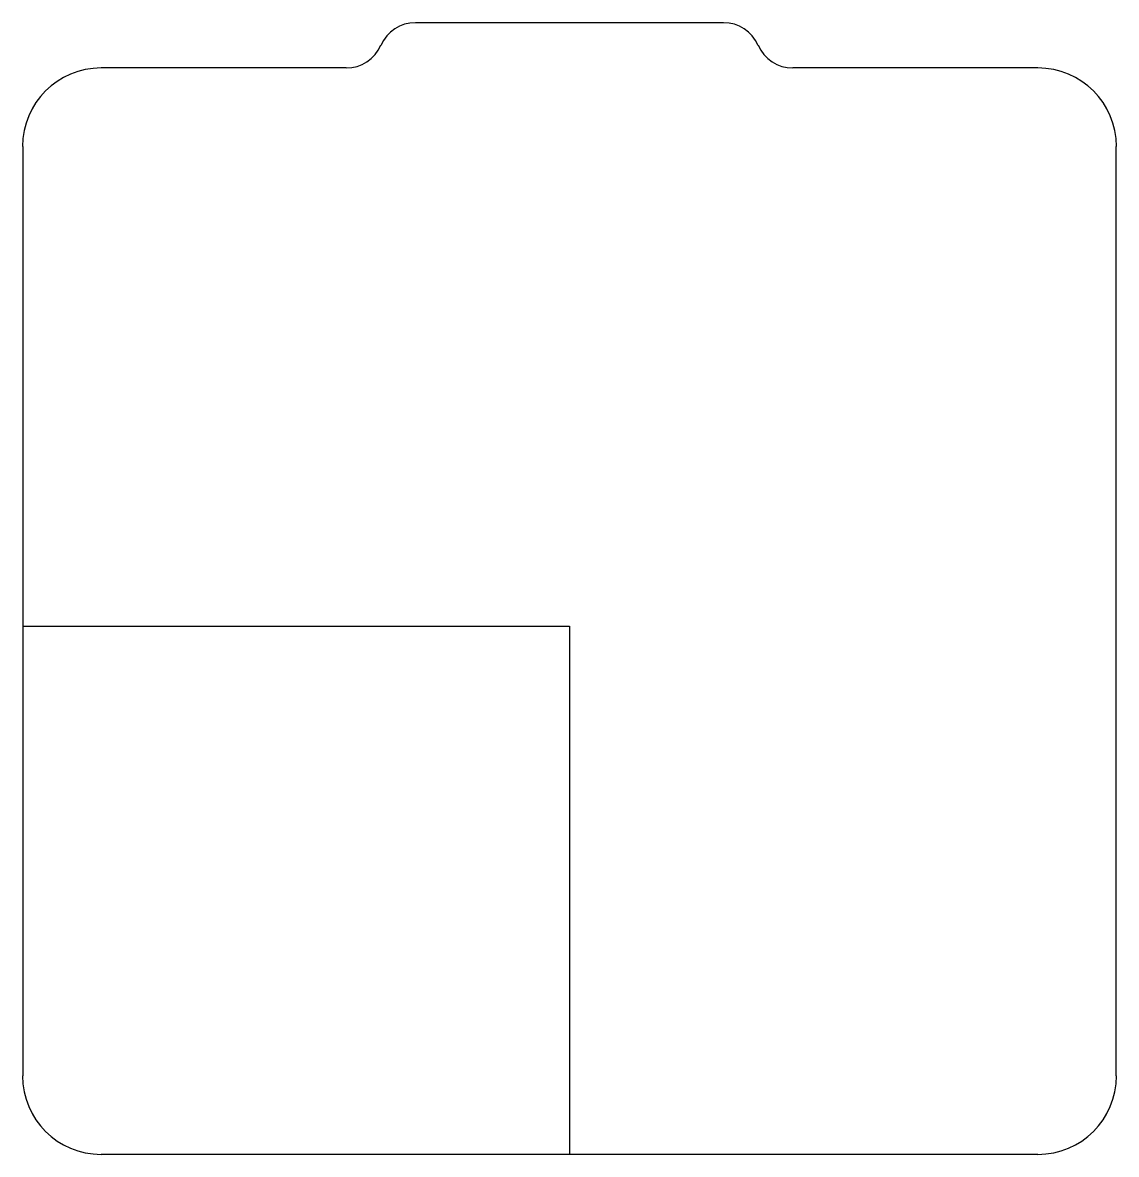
# Model space of a CAD drawing. Header units: millimetres. Extents: x -7.2 to 7.2, y -7 to 8.
import ezdxf

# ---------------------------------------------------------------- set-up
doc = ezdxf.new("R2010")
doc.units = ezdxf.units.MM
doc.linetypes.add('CENTERX2', pattern=[20.32, 12.7, -2.54, 2.54, -2.54])

msp = doc.modelspace()

# ---------------------------------------------------------------- linework, layer by layer
at = {"color": 7, "linetype": 'Continuous'}
for p, q in [((2.038, 7.987), (-2.038, 7.987)), ((-2.954, 7.388), (-6.2, 7.388)), ((6.2, 7.388), (2.954, 7.388)), ((-7.237, 6.35), (-7.237, -5.95)), ((7.237, -5.95), (7.237, 6.35)), ((-6.2, -6.987), (6.2, -6.987))]:
    msp.add_line(p, q, dxfattribs=at)
at = {"color": 7, "linetype": 'CENTERX2'}
for p, q in [((-7.237, 0), (0, 0)), ((0, 0), (0, -6.987))]:
    msp.add_line(p, q, dxfattribs=at)
at = {"color": 7, "linetype": 'Continuous'}
for centre, radius, start, end in [((-2.038, 7.487), 0.5, 90, 156.4218), ((2.038, 7.487), 0.5, 23.5782, 90), ((-2.954, 7.888), 0.5, 270, 336.4218), ((2.954, 7.888), 0.5, 203.5782, 270), ((-6.2, 6.35), 1.038, 90, 180), ((6.2, 6.35), 1.038, 0, 90), ((-6.2, -5.95), 1.038, 180, 270), ((6.2, -5.95), 1.038, 270, 360)]:
    msp.add_arc(centre, radius, start, end, dxfattribs=at)

doc.saveas('drawing.dxf')
